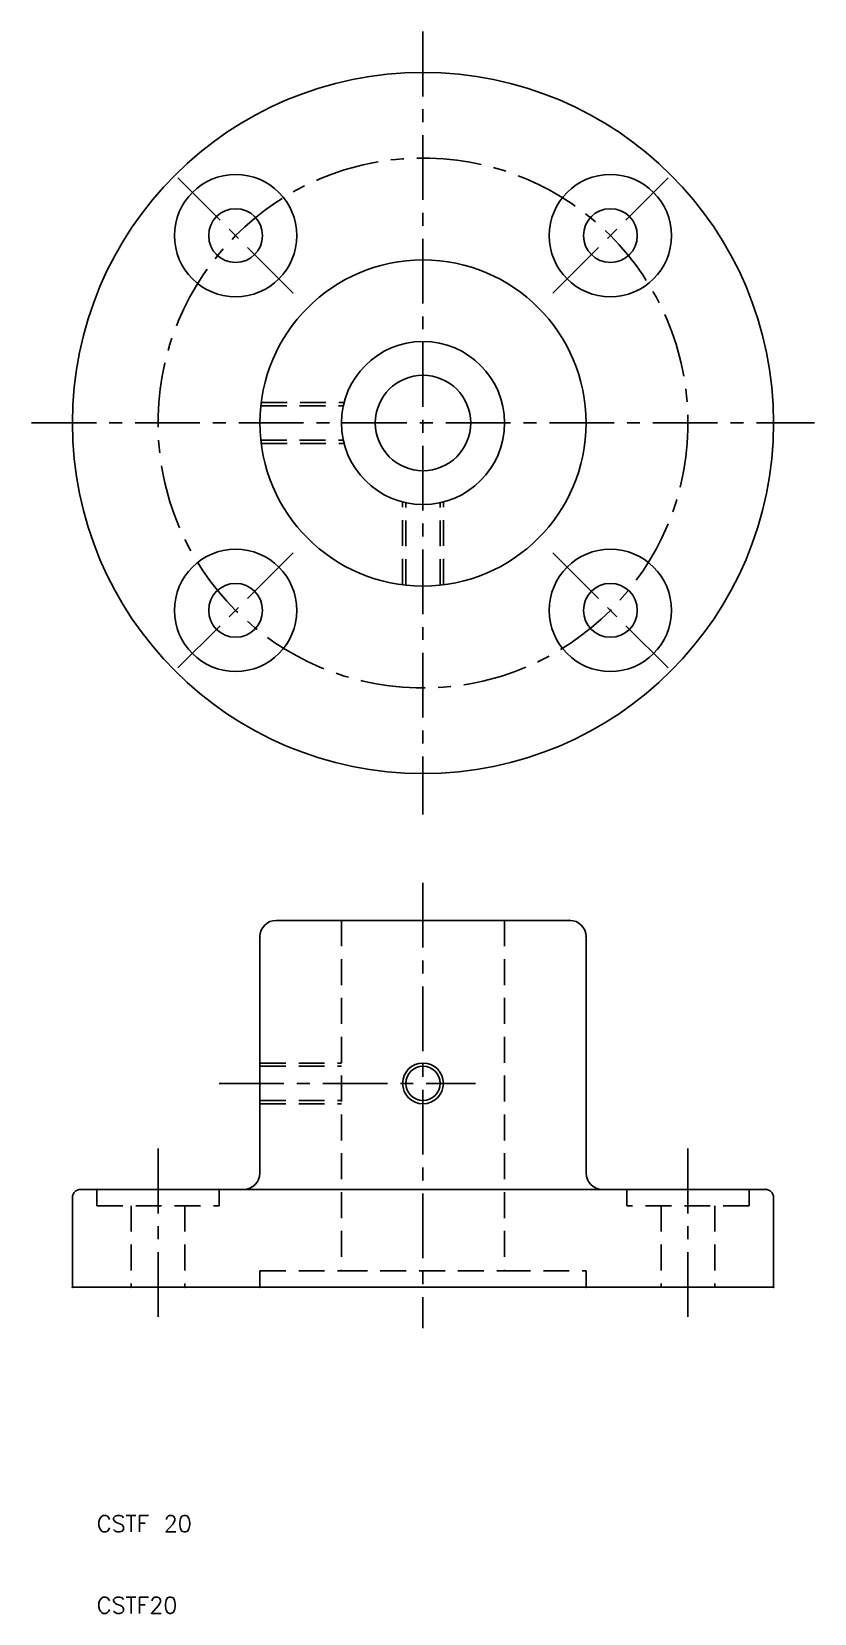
# Model space of a CAD drawing. Extents: x 2 to 98, y 10 to 204.
import ezdxf

# ---------------------------------------------------------------- set-up
doc = ezdxf.new("R2010")
doc.units = 0
doc.header["$LTSCALE"] = 0.25
doc.linetypes.add('CENTER', pattern=[50.8, 31.75, -6.35, 6.35, -6.35])
doc.linetypes.add('DASHED', pattern=[19.05, 12.7, -6.35])
doc.layers.get('0').update_dxf_attribs({"linetype": 'CONTINUOUS'})
doc.layers.add('CENTER', color=1, linetype='CENTER')
doc.styles.get("Standard").update_dxf_attribs({"font": 'txt.shx', "bigfont": 'extfont.shx'})

msp = doc.modelspace()

# ---------------------------------------------------------------- linework, layer by layer
at = {"color": 3, "linetype": 'DASHED'}
for p, q in [((30.11, 158.1), (40.22, 158.1)), ((30.16, 158.5), (40.32, 158.5)), ((30.11, 153.9), (40.22, 153.9)), ((30.16, 153.5), (40.32, 153.5)), ((47.5, 136.16), (47.5, 146.32)), ((47.9, 136.11), (47.9, 146.22)), ((52.1, 136.11), (52.1, 146.22)), ((52.5, 136.16), (52.5, 146.32)), ((40, 95), (40, 52)), ((40, 95), (60, 95)), ((60, 95), (60, 52)), ((30, 77.5), (40, 77.5)), ((30, 77.1), (40, 77.1)), ((30, 72.9), (40, 72.9)), ((30, 72.5), (40, 72.5)), ((10, 62), (10, 60)), ((25, 62), (25, 60)), ((75, 62), (75, 60)), ((90, 62), (90, 60)), ((10, 60), (25, 60)), ((14.2, 60), (14.2, 50)), ((20.8, 60), (20.8, 50)), ((90, 60), (75, 60)), ((79.2, 60), (79.2, 50)), ((85.8, 60), (85.8, 50)), ((30, 52), (40, 52)), ((30, 52), (30, 50)), ((40, 52), (60, 52)), ((60, 52), (70, 52)), ((70, 52), (70, 50))]:
    msp.add_line(p, q, dxfattribs=at)
for p, q in [((32, 95), (68, 95)), ((30, 93), (30, 64)), ((70, 93), (70, 64)), ((7, 61), (7, 50)), ((8, 62), (28, 62)), ((28, 62), (72, 62)), ((72, 62), (92, 62)), ((93, 61), (93, 50)), ((7, 50), (93, 50))]:
    msp.add_line(p, q)
for centre, radius in [((50, 156), 43), ((27.02, 178.98), 7.5), ((72.98, 178.98), 7.5), ((27.02, 178.98), 3.3), ((72.98, 178.98), 3.3), ((50, 156), 20), ((50, 156), 10), ((50, 156), 5.85), ((27.02, 133.02), 7.5), ((72.98, 133.02), 7.5), ((27.02, 133.02), 3.3), ((72.98, 133.02), 3.3), ((50, 75), 2.1)]:
    msp.add_circle(centre, radius)
at = {"color": 3}
msp.add_circle((50, 75), 2.5, dxfattribs=at)
for centre, radius, start, end in [((32, 93), 2, 90, 180), ((68, 93), 2, 0, 90), ((28, 64), 2, 270, 0), ((72, 64), 2, 180, 270), ((8, 61), 1, 90, 180), ((92, 61), 1, 0, 90)]:
    msp.add_arc(centre, radius, start, end)
for p in [(37.25, 185.89), (68, 95), (30, 93), (70, 93), (92, 62), (7, 50), (7, 50), (93, 50), (93, 50), (93, 50), (93, 50)]:
    msp.add_point(p)
at = {"color": 3, "linetype": 'DASHED'}
for p in [(10, 62), (10, 62), (25, 62), (14.2, 50), (20.8, 50), (30, 50), (70, 50)]:
    msp.add_point(p, dxfattribs=at)
at = {"layer": 'CENTER', "color": 1, "linetype": 'CENTER'}
for p, q in [((50, 204), (50, 108)), ((34.09, 171.91), (19.95, 186.05)), ((65.91, 171.91), (80.05, 186.05)), ((2, 156), (98, 156)), ((34.09, 140.09), (19.95, 125.95)), ((65.91, 140.09), (80.05, 125.95)), ((50, 99.6), (50, 45)), ((25, 75), (56.44, 75)), ((17.5, 67), (17.5, 45)), ((82.5, 67), (82.5, 45))]:
    msp.add_line(p, q, dxfattribs=at)
msp.add_circle((50, 156), 32.5, dxfattribs=at)

# ---------------------------------------------------------------- texts
for s, p in [('CSTF 20', (10, 20)), ('CSTF20', (10, 10))]:
    msp.add_text(s, height=2).set_placement(p)

doc.saveas('drawing.dxf')
